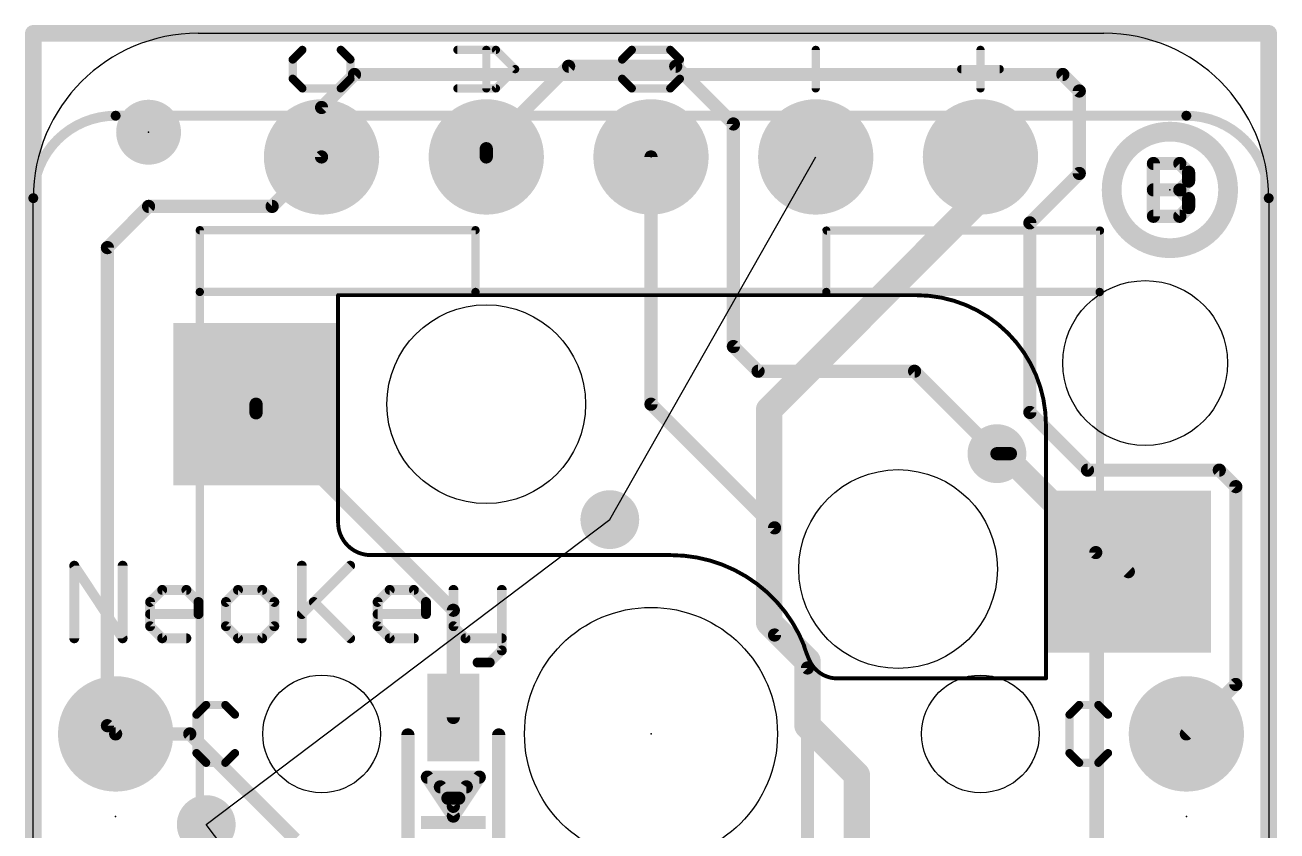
# Model space of a CAD drawing. Extents: x -0.1 to 19.2, y -1.4 to 20.4.
# Drawn here: x -0.13 to 19.18, y 8.03 to 20.45 of the extents above; entities that cross this region are included whole.
import ezdxf

# ---------------------------------------------------------------- set-up
doc = ezdxf.new("R2010")
doc.units = 0
for name, color, linetype in [('1', 12, 'CONTINUOUS'), ('16', 5, 'CONTINUOUS'), ('17', 110, 'CONTINUOUS'), ('18', 110, 'CONTINUOUS'), ('19', 4, 'CONTINUOUS'), ('20', 53, 'CONTINUOUS'), ('21', 40, 'CONTINUOUS'), ('22', 6, 'CONTINUOUS'), ('23', 40, 'CONTINUOUS'), ('24', 6, 'CONTINUOUS')]:
    doc.layers.add(name, color=color, linetype=linetype)

# ---------------------------------------------------------------- blocks, each defined once
blk = doc.blocks.new('RECT')
blk.add_solid([(-0.5, -0.5), (0.5, -0.5), (-0.5, 0.5), (0.5, 0.5)])
blk = doc.blocks.new('PIE')
at = {"const_width": 0.5}
blk.add_lwpolyline([(0, -0.25, 1), (0, 0.25, 1), (0, -0.25)], format="xyb", dxfattribs=at)
blk = doc.blocks.new('ROUNDP')
at = {"const_width": 0.5}
blk.add_lwpolyline([(0, -0.25, 1), (0, 0.25, 1), (0, -0.25)], format="xyb", dxfattribs=at)
blk = doc.blocks.new('ROUNDV')
at = {"const_width": 0.5}
blk.add_lwpolyline([(0, -0.25, 1), (0, 0.25, 1), (0, -0.25)], format="xyb", dxfattribs=at)

msp = doc.modelspace()

# ---------------------------------------------------------------- linework, layer by layer
at = {"layer": '1'}
for points, const_width in [([(19.05, 20.32), (0, 20.32)], 0.254), ([(0, 20.32), (0, -1.27)], 0.254), ([(19.05, -1.27), (19.05, 20.32)], 0.254), ([(4.953, 19.685), (4.445, 19.177)], 0.2032), ([(15.875, 19.685), (4.953, 19.685)], 0.2032), ([(16.129, 19.431), (15.875, 19.685)], 0.2032), ([(16.129, 18.161), (16.129, 19.431)], 0.2032), ([(4.445, 19.177), (4.445, 18.415)], 0.2032), ([(14.605, 18.415), (14.605, 17.78)], 0.4064), ([(4.445, 18.415), (3.683, 17.653)], 0.2032), ([(15.367, 17.399), (16.129, 18.161)], 0.2032), ([(14.605, 17.78), (11.346, 14.5211)], 0.4064), ([(1.778, 17.653), (1.143, 17.018)], 0.2032), ([(1.778, 17.653), (3.683, 17.653)], 0.2032), ([(15.367, 14.478), (15.367, 17.399)], 0.2032), ([(1.143, 17.018), (1.143, 9.652)], 0.2032), ([(3.435, 14.605), (3.435, 14.472)], 0.2032), ([(11.346, 14.5211), (11.346, 11.2411)], 0.4064), ([(3.435, 14.472), (6.477, 11.43)], 0.2032), ([(16.256, 13.589), (15.367, 14.478)], 0.2032), ([(14.859, 13.843), (15.067, 13.843)], 0.2032), ([(16.885, 12.025), (15.067, 13.843)], 0.2032), ([(18.288, 13.589), (16.256, 13.589)], 0.2032), ([(18.542, 13.335), (18.288, 13.589)], 0.2032), ([(18.542, 10.287), (18.542, 13.335)], 0.2032), ([(6.477, 11.43), (6.477, 9.779)], 0.2032), ([(11.346, 11.2411), (11.938, 10.6492)], 0.4064), ([(11.938, 10.6492), (11.938, 9.652)], 0.4064), ([(17.78, 9.525), (18.542, 10.287)], 0.2032), ([(11.938, 9.652), (12.7, 8.89)], 0.4064), ([(1.143, 9.652), (1.27, 9.525)], 0.2032), ([(2.413, 9.525), (1.27, 9.525)], 0.2032), ([(2.413, 9.525), (4.0386, 7.8994)], 0.2032), ([(12.7, 8.89), (12.7, 6.101)], 0.4064)]:
    msp.add_lwpolyline(points, dxfattribs=dict(at, const_width=const_width))
for points, const_width in [([(0, 20.3835, 1), (0, 20.2565)], 0.127), ([(0.0635, 20.32, 1), (-0.0635, 20.32)], 0.127), ([(19.1135, 20.32, 1), (18.9865, 20.32)], 0.127), ([(19.05, 20.2565, 1), (19.05, 20.3835)], 0.127), ([(4.953, 19.7358, 1), (4.953, 19.6342)], 0.1016), ([(4.9889, 19.6491, 1), (4.9171, 19.7209)], 0.1016), ([(15.9109, 19.7209, 1), (15.8391, 19.6491)], 0.1016), ([(15.875, 19.6342, 1), (15.875, 19.7358)], 0.1016), ([(16.1798, 19.431, 1), (16.0782, 19.431)], 0.1016), ([(16.0931, 19.3951, 1), (16.1649, 19.4669)], 0.1016), ([(4.4958, 19.177, 1), (4.3942, 19.177)], 0.1016), ([(4.4091, 19.2129, 1), (4.4809, 19.1411)], 0.1016), ([(14.7066, 18.415, 1), (14.5034, 18.415)], 0.2032), ([(4.3942, 18.415, 1), (4.4958, 18.415)], 0.1016), ([(4.4809, 18.3791, 1), (4.4091, 18.4509)], 0.1016), ([(16.0782, 18.161, 1), (16.1798, 18.161)], 0.1016), ([(16.1649, 18.1251, 1), (16.0931, 18.1969)], 0.1016), ([(14.6768, 17.7082, 1), (14.5332, 17.8518)], 0.2032), ([(14.5034, 17.78, 1), (14.7066, 17.78)], 0.2032), ([(1.778, 17.7038, 1), (1.778, 17.6022)], 0.1016), ([(1.8139, 17.6171, 1), (1.7421, 17.6889)], 0.1016), ([(3.6471, 17.6889, 1), (3.7189, 17.6171)], 0.1016), ([(3.683, 17.6022, 1), (3.683, 17.7038)], 0.1016), ([(15.4178, 17.399, 1), (15.3162, 17.399)], 0.1016), ([(15.3311, 17.4349, 1), (15.4029, 17.3631)], 0.1016), ([(1.1938, 17.018, 1), (1.0922, 17.018)], 0.1016), ([(1.1071, 17.0539, 1), (1.1789, 16.9821)], 0.1016), ([(3.4858, 14.605, 1), (3.3842, 14.605)], 0.1016), ([(11.2742, 14.5929, 1), (11.4179, 14.4492)], 0.2032), ([(11.4476, 14.5211, 1), (11.2445, 14.5211)], 0.2032), ([(3.4709, 14.5079, 1), (3.3991, 14.4361)], 0.1016), ([(3.3842, 14.472, 1), (3.4858, 14.472)], 0.1016), ([(15.4029, 14.5139, 1), (15.3311, 14.4421)], 0.1016), ([(15.3162, 14.478, 1), (15.4178, 14.478)], 0.1016), ([(14.859, 13.8938, 1), (14.859, 13.7922)], 0.1016), ([(15.1029, 13.8789, 1), (15.0311, 13.8071)], 0.1016), ([(15.067, 13.7922, 1), (15.067, 13.8938)], 0.1016), ([(16.256, 13.6398, 1), (16.256, 13.5382)], 0.1016), ([(16.2201, 13.5531, 1), (16.2919, 13.6249)], 0.1016), ([(18.3239, 13.6249, 1), (18.2521, 13.5531)], 0.1016), ([(18.288, 13.5382, 1), (18.288, 13.6398)], 0.1016), ([(18.5928, 13.335, 1), (18.4912, 13.335)], 0.1016), ([(18.5061, 13.2991, 1), (18.5779, 13.3709)], 0.1016), ([(16.8491, 11.9891, 1), (16.9209, 12.0609)], 0.1016), ([(6.5278, 11.43, 1), (6.4262, 11.43)], 0.1016), ([(6.4411, 11.3941, 1), (6.5129, 11.4659)], 0.1016), ([(11.4179, 11.313, 1), (11.2742, 11.1693)], 0.2032), ([(11.2445, 11.2411, 1), (11.4476, 11.2411)], 0.2032), ([(12.0396, 10.6492, 1), (11.8364, 10.6492)], 0.2032), ([(11.8662, 10.5774, 1), (12.0098, 10.721)], 0.2032), ([(18.4912, 10.287, 1), (18.5928, 10.287)], 0.1016), ([(18.5779, 10.2511, 1), (18.5061, 10.3229)], 0.1016), ([(12.0098, 9.7238, 1), (11.8662, 9.5802)], 0.2032), ([(1.1789, 9.6879, 1), (1.1071, 9.6161)], 0.1016), ([(1.0922, 9.652, 1), (1.1938, 9.652)], 0.1016), ([(6.4262, 9.779, 1), (6.5278, 9.779)], 0.1016), ([(11.8364, 9.652, 1), (12.0396, 9.652)], 0.2032), ([(1.27, 9.5758, 1), (1.27, 9.4742)], 0.1016), ([(1.2341, 9.4891, 1), (1.3059, 9.5609)], 0.1016), ([(2.4489, 9.5609, 1), (2.3771, 9.4891)], 0.1016), ([(2.413, 9.4742, 1), (2.413, 9.5758)], 0.1016), ([(17.7441, 9.5609, 1), (17.8159, 9.4891)], 0.1016), ([(12.8016, 8.89, 1), (12.5984, 8.89)], 0.2032), ([(12.6282, 8.8182, 1), (12.7718, 8.9618)], 0.2032)]:
    msp.add_lwpolyline(points, format="xyb", dxfattribs=dict(at, const_width=const_width))
at = {"layer": '16'}
for points, const_width in [([(19.05, 20.32), (0, 20.32)], 0.254), ([(0, 20.32), (0, -1.27)], 0.254), ([(19.05, -1.27), (19.05, 20.32)], 0.254), ([(8.255, 19.812), (6.985, 18.542)], 0.2032), ([(9.906, 19.812), (8.255, 19.812)], 0.2032), ([(10.795, 18.923), (9.906, 19.812)], 0.2032), ([(10.795, 15.494), (10.795, 18.923)], 0.2032), ([(6.985, 18.542), (6.985, 18.415)], 0.2032), ([(9.525, 18.415), (9.525, 14.605)], 0.2032), ([(11.176, 15.113), (10.795, 15.494)], 0.2032), ([(13.589, 15.113), (11.176, 15.113)], 0.2032), ([(14.859, 13.843), (13.589, 15.113)], 0.2032), ([(9.525, 14.605), (11.43, 12.7)], 0.2032), ([(16.383, 12.319), (14.859, 13.843)], 0.2032), ([(11.43, 12.7), (11.43, 11.049)], 0.2032), ([(16.383, 12.319), (16.383, 0.254)], 0.2032), ([(11.43, 11.049), (11.938, 10.541)], 0.2032), ([(11.938, 10.541), (11.938, 7.239)], 0.2032)]:
    msp.add_lwpolyline(points, dxfattribs=dict(at, const_width=const_width))
for points, const_width in [([(0, 20.3835, 1), (0, 20.2565)], 0.127), ([(0.0635, 20.32, 1), (-0.0635, 20.32)], 0.127), ([(19.1135, 20.32, 1), (18.9865, 20.32)], 0.127), ([(19.05, 20.2565, 1), (19.05, 20.3835)], 0.127), ([(8.255, 19.8628, 1), (8.255, 19.7612)], 0.1016), ([(8.2909, 19.7761, 1), (8.2191, 19.8479)], 0.1016), ([(9.9419, 19.8479, 1), (9.8701, 19.7761)], 0.1016), ([(9.906, 19.7612, 1), (9.906, 19.8628)], 0.1016), ([(10.8458, 18.923, 1), (10.7442, 18.923)], 0.1016), ([(10.7591, 18.8871, 1), (10.8309, 18.9589)], 0.1016), ([(7.0358, 18.542, 1), (6.9342, 18.542)], 0.1016), ([(6.9491, 18.5779, 1), (7.0209, 18.5061)], 0.1016), ([(6.9342, 18.415, 1), (7.0358, 18.415)], 0.1016), ([(9.5758, 18.415, 1), (9.4742, 18.415)], 0.1016), ([(10.8309, 15.5299, 1), (10.7591, 15.4581)], 0.1016), ([(10.7442, 15.494, 1), (10.8458, 15.494)], 0.1016), ([(11.176, 15.1638, 1), (11.176, 15.0622)], 0.1016), ([(11.1401, 15.0771, 1), (11.2119, 15.1489)], 0.1016), ([(13.6249, 15.1489, 1), (13.5531, 15.0771)], 0.1016), ([(13.589, 15.0622, 1), (13.589, 15.1638)], 0.1016), ([(9.5609, 14.6409, 1), (9.4891, 14.5691)], 0.1016), ([(9.4742, 14.605, 1), (9.5758, 14.605)], 0.1016), ([(14.8949, 13.8789, 1), (14.8231, 13.8071)], 0.1016), ([(14.8231, 13.8071, 1), (14.8949, 13.8789)], 0.1016), ([(11.4808, 12.7, 1), (11.3792, 12.7)], 0.1016), ([(11.3941, 12.6641, 1), (11.4659, 12.7359)], 0.1016), ([(16.4338, 12.319, 1), (16.3322, 12.319)], 0.1016), ([(16.3471, 12.2831, 1), (16.4189, 12.3549)], 0.1016), ([(11.4659, 11.0849, 1), (11.3941, 11.0131)], 0.1016), ([(11.3792, 11.049, 1), (11.4808, 11.049)], 0.1016), ([(11.9888, 10.541, 1), (11.8872, 10.541)], 0.1016), ([(11.9021, 10.5051, 1), (11.9739, 10.5769)], 0.1016)]:
    msp.add_lwpolyline(points, format="xyb", dxfattribs=dict(at, const_width=const_width))
at = {"layer": '19'}
for p, q in [((8.89, 12.827), (12.065, 18.415)), ((2.667, 8.128), (8.89, 12.827)), ((5.461, 4.445), (2.667, 8.128))]:
    msp.add_line(p, q, dxfattribs=at)
at = {"layer": '20'}
for p, q in [((2.54, 20.32), (16.51, 20.32)), ((0, 1.27), (0, 17.78)), ((19.05, 17.78), (19.05, 1.27))]:
    msp.add_line(p, q, dxfattribs=at)
for centre, radius in [((17.145, 15.24), 1.27), ((6.985, 14.605), 1.5318), ((13.335, 12.065), 1.5318), ((9.525, 9.525), 1.95), ((4.445, 9.525), 0.9068), ((14.605, 9.525), 0.9068)]:
    msp.add_circle(centre, radius, dxfattribs=at)
for centre, start, end in [((2.54, 17.78), 90, 180), ((16.51, 17.78), 0, 90)]:
    msp.add_arc(centre, 2.54, start, end, dxfattribs=at)
at = {"layer": '21'}
for points, const_width in [([(17.526, 17.009, 1), (17.526, 18.805, 1), (17.526, 17.009)], 0.3048), ([(17.3228, 18.3141, 1), (17.2212, 18.3141)], 0.1016), ([(17.272, 18.3649, 1), (17.272, 18.2633)], 0.1016), ([(17.7147, 18.35, 1), (17.6428, 18.2782)], 0.1016), ([(17.6787, 18.2633, 1), (17.6787, 18.3649)], 0.1016), ([(17.8651, 18.1785, 1), (17.7635, 18.1785)], 0.1016), ([(17.7784, 18.1426, 1), (17.8502, 18.2144)], 0.1016), ([(17.272, 17.9581, 1), (17.272, 17.8565)], 0.1016), ([(17.7147, 17.9433, 1), (17.6428, 17.8714)], 0.1016), ([(17.6428, 17.9433, 1), (17.7147, 17.8714)], 0.1016), ([(17.6787, 17.8565, 1), (17.6787, 17.9581)], 0.1016), ([(17.7635, 18.0429, 1), (17.8651, 18.0429)], 0.1016), ([(17.8502, 18.007, 1), (17.7784, 18.0788)], 0.1016), ([(17.8651, 17.7718, 1), (17.7635, 17.7718)], 0.1016), ([(17.7784, 17.7358, 1), (17.8502, 17.8077)], 0.1016), ([(17.272, 17.5514, 1), (17.272, 17.4498)], 0.1016), ([(17.6428, 17.5365, 1), (17.7147, 17.4647)], 0.1016), ([(17.6787, 17.4498, 1), (17.6787, 17.5514)], 0.1016), ([(17.7635, 17.6362, 1), (17.8651, 17.6362)], 0.1016), ([(17.8502, 17.6003, 1), (17.7784, 17.6721)], 0.1016), ([(17.2212, 17.5006, 1), (17.3228, 17.5006)], 0.1016), ([(4.715, 16.285, 1), (4.685, 16.285)], 0.03), ([(4.7, 16.3, 1), (4.7, 16.27)], 0.03), ([(15.615, 14.285, 0.4142), (13.615, 16.285)], 0.06), ([(13.615, 16.3, 1), (13.615, 16.27)], 0.03), ([(13.615, 16.27, 1), (13.615, 16.3)], 0.03), ([(15.63, 14.285, 1), (15.6, 14.285)], 0.03), ([(15.6, 14.285, 1), (15.63, 14.285)], 0.03), ([(4.685, 12.8, 1), (4.715, 12.8)], 0.03), ([(4.7, 12.785, 0.4142), (5.205, 12.28)], 0.06), ([(4.715, 12.785, 1), (4.685, 12.785)], 0.03), ([(0.6701, 12.1168, 1), (0.5939, 12.1168)], 0.0762), ([(0.6637, 12.1379, 1), (0.6003, 12.0956)], 0.0762), ([(1.4158, 12.1168, 1), (1.3396, 12.1168)], 0.0762), ([(4.1783, 12.1168, 1), (4.1021, 12.1168)], 0.0762), ([(4.9128, 12.0898, 1), (4.859, 12.1437)], 0.0762), ([(5.205, 12.295, 1), (5.205, 12.265)], 0.03), ([(5.205, 12.265, 1), (5.205, 12.295)], 0.03), ([(11.89, 10.875, 0.3086), (9.83, 12.28)], 0.06), ([(9.83, 12.295, 1), (9.83, 12.265)], 0.03), ([(9.83, 12.265, 1), (9.83, 12.295)], 0.03), ([(1.9878, 11.782, 1), (1.9878, 11.7058)], 0.0762), ([(2.0148, 11.717, 1), (1.9609, 11.7708)], 0.0762), ([(2.3876, 11.7708, 1), (2.3337, 11.717)], 0.0762), ([(2.3607, 11.7058, 1), (2.3607, 11.782)], 0.0762), ([(3.1572, 11.782, 1), (3.1572, 11.7058)], 0.0762), ([(3.1842, 11.717, 1), (3.1303, 11.7708)], 0.0762), ([(3.557, 11.7708, 1), (3.5031, 11.717)], 0.0762), ([(3.5301, 11.7058, 1), (3.5301, 11.782)], 0.0762), ([(5.496, 11.782, 1), (5.496, 11.7058)], 0.0762), ([(5.523, 11.717, 1), (5.4691, 11.7708)], 0.0762), ([(5.8958, 11.7708, 1), (5.8419, 11.717)], 0.0762), ([(5.8689, 11.7058, 1), (5.8689, 11.782)], 0.0762), ([(6.5171, 11.7439, 1), (6.4409, 11.7439)], 0.0762), ([(7.2628, 11.7439, 1), (7.1866, 11.7439)], 0.0762), ([(1.8395, 11.5575, 1), (1.7633, 11.5575)], 0.0762), ([(1.7745, 11.5844, 1), (1.8283, 11.5305)], 0.0762), ([(2.5852, 11.5575, 1), (2.509, 11.5575)], 0.0762), ([(2.5202, 11.5305, 1), (2.574, 11.5844)], 0.0762), ([(3.0089, 11.5575, 1), (2.9327, 11.5575)], 0.0762), ([(2.9439, 11.5844, 1), (2.9977, 11.5305)], 0.0762), ([(3.7546, 11.5575, 1), (3.6784, 11.5575)], 0.0762), ([(3.6896, 11.5305, 1), (3.7434, 11.5844)], 0.0762), ([(4.3536, 11.5844, 1), (4.2997, 11.5305)], 0.0762), ([(5.2826, 11.5844, 1), (5.3365, 11.5305)], 0.0762), ([(5.3477, 11.5575, 1), (5.2715, 11.5575)], 0.0762), ([(6.0934, 11.5575, 1), (6.0172, 11.5575)], 0.0762), ([(6.0284, 11.5305, 1), (6.0822, 11.5844)], 0.0762), ([(1.8014, 11.4092, 1), (1.8014, 11.333)], 0.0762), ([(2.509, 11.3711, 1), (2.5852, 11.3711)], 0.0762), ([(2.5471, 11.333, 1), (2.5471, 11.4092)], 0.0762), ([(4.1133, 11.398, 1), (4.1671, 11.3441)], 0.0762), ([(5.3096, 11.4092, 1), (5.3096, 11.333)], 0.0762), ([(6.0172, 11.3711, 1), (6.0934, 11.3711)], 0.0762), ([(6.0553, 11.333, 1), (6.0553, 11.4092)], 0.0762), ([(1.8283, 11.2116, 1), (1.7745, 11.1577)], 0.0762), ([(1.7633, 11.1846, 1), (1.8395, 11.1846)], 0.0762), ([(2.9977, 11.2116, 1), (2.9439, 11.1577)], 0.0762), ([(2.9327, 11.1846, 1), (3.0089, 11.1846)], 0.0762), ([(3.6784, 11.1846, 1), (3.7546, 11.1846)], 0.0762), ([(3.7434, 11.1577, 1), (3.6896, 11.2116)], 0.0762), ([(5.3365, 11.2116, 1), (5.2826, 11.1577)], 0.0762), ([(5.2715, 11.1846, 1), (5.3477, 11.1846)], 0.0762), ([(6.5059, 11.2116, 1), (6.452, 11.1577)], 0.0762), ([(6.4409, 11.1846, 1), (6.5171, 11.1846)], 0.0762), ([(0.5939, 10.9982, 1), (0.6701, 10.9982)], 0.0762), ([(1.3396, 10.9982, 1), (1.4158, 10.9982)], 0.0762), ([(1.346, 10.9771, 1), (1.4094, 11.0193)], 0.0762), ([(1.9878, 11.0363, 1), (1.9878, 10.9601)], 0.0762), ([(1.9609, 10.9713, 1), (2.0148, 11.0251)], 0.0762), ([(2.3607, 10.9601, 1), (2.3607, 11.0363)], 0.0762), ([(3.1572, 11.0363, 1), (3.1572, 10.9601)], 0.0762), ([(3.1303, 10.9713, 1), (3.1842, 11.0251)], 0.0762), ([(3.5031, 11.0251, 1), (3.557, 10.9713)], 0.0762), ([(3.5301, 10.9601, 1), (3.5301, 11.0363)], 0.0762), ([(4.1021, 10.9982, 1), (4.1783, 10.9982)], 0.0762), ([(4.859, 10.9713, 1), (4.9128, 11.0251)], 0.0762), ([(5.496, 11.0363, 1), (5.496, 10.9601)], 0.0762), ([(5.4691, 10.9713, 1), (5.523, 11.0251)], 0.0762), ([(5.8689, 10.9601, 1), (5.8689, 11.0363)], 0.0762), ([(6.6654, 11.0363, 1), (6.6654, 10.9601)], 0.0762), ([(6.6385, 10.9713, 1), (6.6924, 11.0251)], 0.0762), ([(7.2247, 10.9601, 1), (7.2247, 11.0363)], 0.0762), ([(7.1866, 10.8118, 1), (7.2628, 10.8118)], 0.0762), ([(7.2516, 10.7848, 1), (7.1978, 10.8387)], 0.0762), ([(11.875, 10.91, 0.0294), (11.965, 10.665)], 0.06), ([(11.8894, 10.9143, 1), (11.8606, 10.9057)], 0.03), ([(11.876, 10.8695, 1), (11.904, 10.8805)], 0.03), ([(6.8518, 10.6635, 1), (6.8518, 10.5873)], 0.0762), ([(7.0113, 10.6523, 1), (7.0652, 10.5984)], 0.0762), ([(7.0383, 10.5873, 1), (7.0383, 10.6635)], 0.0762), ([(11.965, 10.665, 0.2984), (12.4, 10.38)], 0.06), ([(11.9788, 10.671, 1), (11.9512, 10.659)], 0.03), ([(11.9512, 10.659, 1), (11.9788, 10.671)], 0.03), ([(12.4, 10.395, 1), (12.4, 10.365)], 0.03), ([(12.4, 10.365, 1), (12.4, 10.395)], 0.03), ([(15.6, 10.38, 1), (15.63, 10.38)], 0.03), ([(15.615, 10.365, 1), (15.615, 10.395)], 0.03), ([(2.5485, 9.822, 1), (2.485, 9.822)], 0.0635), ([(2.4943, 9.8444, 1), (2.5392, 9.7995)], 0.0635), ([(2.665, 10.002, 1), (2.665, 9.9385)], 0.0635), ([(2.6875, 9.9478, 1), (2.6426, 9.9927)], 0.0635), ([(2.9841, 9.9927, 1), (2.9392, 9.9478)], 0.0635), ([(2.9616, 9.9385, 1), (2.9616, 10.002)], 0.0635), ([(3.0875, 9.7995, 1), (3.1324, 9.8444)], 0.0635), ([(16.0105, 9.822, 1), (15.947, 9.822)], 0.0635), ([(15.9563, 9.8444, 1), (16.0012, 9.7995)], 0.0635), ([(16.127, 10.002, 1), (16.127, 9.9385)], 0.0635), ([(16.1495, 9.9478, 1), (16.1046, 9.9927)], 0.0635), ([(16.4461, 9.9927, 1), (16.4012, 9.9478)], 0.0635), ([(16.4236, 9.9385, 1), (16.4236, 10.002)], 0.0635), ([(16.5495, 9.7995, 1), (16.5944, 9.8444)], 0.0635), ([(5.8278, 9.509, 1), (5.7262, 9.509)], 0.1016), ([(7.2278, 9.509, 1), (7.1262, 9.509)], 0.1016), ([(2.5392, 9.2512, 1), (2.4943, 9.2063)], 0.0635), ([(3.1324, 9.2063, 1), (3.0875, 9.2512)], 0.0635), ([(16.0012, 9.2512, 1), (15.9563, 9.2063)], 0.0635), ([(16.5944, 9.2063, 1), (16.5495, 9.2512)], 0.0635), ([(2.485, 9.2288, 1), (2.5485, 9.2288)], 0.0635), ([(2.665, 9.1123, 1), (2.665, 9.0488)], 0.0635), ([(2.6426, 9.058, 1), (2.6875, 9.103)], 0.0635), ([(2.9392, 9.103, 1), (2.9841, 9.058)], 0.0635), ([(2.9616, 9.0488, 1), (2.9616, 9.1123)], 0.0635), ([(15.947, 9.2288, 1), (16.0105, 9.2288)], 0.0635), ([(16.127, 9.1123, 1), (16.127, 9.0488)], 0.0635), ([(16.1046, 9.058, 1), (16.1495, 9.103)], 0.0635), ([(16.4012, 9.103, 1), (16.4461, 9.058)], 0.0635), ([(16.4236, 9.0488, 1), (16.4236, 9.1123)], 0.0635), ([(6.1193, 8.8872, 1), (6.0347, 8.8308)], 0.1016), ([(6.077, 8.9098, 1), (6.077, 8.8082)], 0.1016), ([(6.9193, 8.8308, 1), (6.8347, 8.8872)], 0.1016), ([(6.877, 8.8082, 1), (6.877, 8.9098)], 0.1016), ([(6.3193, 8.7372, 1), (6.2347, 8.6808)], 0.1016), ([(6.277, 8.7598, 1), (6.277, 8.6582)], 0.1016), ([(6.7193, 8.6808, 1), (6.6347, 8.7372)], 0.1016), ([(6.677, 8.6582, 1), (6.677, 8.7598)], 0.1016), ([(6.3934, 8.5852, 1), (6.3934, 8.4836)], 0.1016), ([(6.5606, 8.4836, 1), (6.5606, 8.5852)], 0.1016), ([(6.4347, 8.4372, 1), (6.5193, 8.3808)], 0.1016), ([(6.4347, 8.2872, 1), (6.5193, 8.2308)], 0.1016), ([(6.4347, 8.3808, 1), (6.5193, 8.4372)], 0.1016), ([(6.4347, 8.2308, 1), (6.5193, 8.2872)], 0.1016)]:
    msp.add_lwpolyline(points, format="xyb", dxfattribs=dict(at, const_width=const_width))
for points, const_width in [([(17.272, 17.5006), (17.272, 18.3141)], 0.2032), ([(17.272, 18.3141), (17.6787, 18.3141)], 0.2032), ([(17.6787, 18.3141), (17.8143, 18.1785)], 0.2032), ([(17.8143, 18.1785), (17.8143, 18.0429)], 0.2032), ([(17.272, 17.9073), (17.6787, 17.9073)], 0.2032), ([(17.8143, 18.0429), (17.6787, 17.9073)], 0.2032), ([(17.6787, 17.9073), (17.8143, 17.7718)], 0.2032), ([(17.8143, 17.7718), (17.8143, 17.6362)], 0.2032), ([(17.6787, 17.5006), (17.272, 17.5006)], 0.2032), ([(17.8143, 17.6362), (17.6787, 17.5006)], 0.2032), ([(4.7, 12.8), (4.7, 16.285)], 0.06), ([(4.7, 16.285), (13.615, 16.285)], 0.06), ([(15.615, 14.285), (15.615, 10.38)], 0.06), ([(0.632, 10.9982), (0.632, 12.1168)], 0.1524), ([(0.632, 12.1168), (1.3777, 10.9982)], 0.1524), ([(1.3777, 10.9982), (1.3777, 12.1168)], 0.1524), ([(4.1402, 12.1168), (4.1402, 10.9982)], 0.1524), ([(4.1402, 11.3711), (4.8859, 12.1168)], 0.1524), ([(9.83, 12.28), (5.205, 12.28)], 0.06), ([(1.8014, 11.5575), (1.9878, 11.7439)], 0.1524), ([(1.9878, 11.7439), (2.3607, 11.7439)], 0.1524), ([(2.3607, 11.7439), (2.5471, 11.5575)], 0.1524), ([(3.1572, 11.7439), (2.9708, 11.5575)], 0.1524), ([(3.5301, 11.7439), (3.1572, 11.7439)], 0.1524), ([(3.7165, 11.5575), (3.5301, 11.7439)], 0.1524), ([(5.3096, 11.5575), (5.496, 11.7439)], 0.1524), ([(5.496, 11.7439), (5.8689, 11.7439)], 0.1524), ([(5.8689, 11.7439), (6.0553, 11.5575)], 0.1524), ([(6.479, 11.7439), (6.479, 11.1846)], 0.1524), ([(7.2247, 11.7439), (7.2247, 10.8118)], 0.1524), ([(1.8014, 11.1846), (1.8014, 11.5575)], 0.1524), ([(2.5471, 11.5575), (2.5471, 11.3711)], 0.1524), ([(2.9708, 11.5575), (2.9708, 11.1846)], 0.1524), ([(3.7165, 11.1846), (3.7165, 11.5575)], 0.1524), ([(4.3266, 11.5575), (4.8859, 10.9982)], 0.1524), ([(5.3096, 11.1846), (5.3096, 11.5575)], 0.1524), ([(6.0553, 11.5575), (6.0553, 11.3711)], 0.1524), ([(2.5471, 11.3711), (1.8014, 11.3711)], 0.1524), ([(6.0553, 11.3711), (5.3096, 11.3711)], 0.1524), ([(1.9878, 10.9982), (1.8014, 11.1846)], 0.1524), ([(2.9708, 11.1846), (3.1572, 10.9982)], 0.1524), ([(3.5301, 10.9982), (3.7165, 11.1846)], 0.1524), ([(5.496, 10.9982), (5.3096, 11.1846)], 0.1524), ([(6.479, 11.1846), (6.6654, 10.9982)], 0.1524), ([(2.3607, 10.9982), (1.9878, 10.9982)], 0.1524), ([(3.1572, 10.9982), (3.5301, 10.9982)], 0.1524), ([(5.8689, 10.9982), (5.496, 10.9982)], 0.1524), ([(6.6654, 10.9982), (7.2247, 10.9982)], 0.1524), ([(7.2247, 10.8118), (7.0383, 10.6254)], 0.1524), ([(7.0383, 10.6254), (6.8518, 10.6254)], 0.1524), ([(15.615, 10.38), (12.4, 10.38)], 0.06), ([(2.665, 9.9703), (2.5167, 9.822)], 0.127), ([(2.5167, 9.822), (2.5167, 9.2288)], 0.127), ([(2.9616, 9.9703), (2.665, 9.9703)], 0.127), ([(3.1099, 9.822), (2.9616, 9.9703)], 0.127), ([(16.127, 9.9703), (15.9787, 9.822)], 0.127), ([(15.9787, 9.822), (15.9787, 9.2288)], 0.127), ([(16.4236, 9.9703), (16.127, 9.9703)], 0.127), ([(16.5719, 9.822), (16.4236, 9.9703)], 0.127), ([(5.777, 7.509), (5.777, 9.509)], 0.2032), ([(7.177, 9.509), (7.177, 7.509)], 0.2032), ([(2.5167, 9.2288), (2.665, 9.0805)], 0.127), ([(2.9616, 9.0805), (3.1099, 9.2288)], 0.127), ([(15.9787, 9.2288), (16.127, 9.0805)], 0.127), ([(16.4236, 9.0805), (16.5719, 9.2288)], 0.127), ([(2.665, 9.0805), (2.9616, 9.0805)], 0.127), ([(16.127, 9.0805), (16.4236, 9.0805)], 0.127), ([(6.477, 8.259), (6.077, 8.859)], 0.2032), ([(6.077, 8.859), (6.877, 8.859)], 0.2032), ([(6.877, 8.859), (6.477, 8.259)], 0.2032), ([(6.477, 8.409), (6.277, 8.709)], 0.2032), ([(6.277, 8.709), (6.677, 8.709)], 0.2032), ([(6.677, 8.709), (6.477, 8.409)], 0.2032), ([(6.3934, 8.5344), (6.5606, 8.5344)], 0.2032)]:
    msp.add_lwpolyline(points, dxfattribs=dict(at, const_width=const_width))
at = {"layer": '22'}
for points, const_width in [([(4.0005, 19.9161), (4.1488, 20.0644)], 0.127), ([(4.742, 20.0644), (4.8903, 19.9161)], 0.127), ([(7.1337, 20.0644), (6.5405, 20.0644)], 0.127), ([(6.9854, 19.4712), (6.9854, 20.0644)], 0.127), ([(7.4303, 19.7678), (7.1337, 20.0644)], 0.127), ([(9.0805, 19.9161), (9.2288, 20.0644)], 0.127), ([(9.2288, 20.0644), (9.822, 20.0644)], 0.127), ([(9.822, 20.0644), (9.9703, 19.9161)], 0.127), ([(12.0654, 19.4712), (12.0654, 20.0644)], 0.127), ([(14.6054, 19.4712), (14.6054, 20.0644)], 0.127), ([(4.0005, 19.6195), (4.0005, 19.9161)], 0.127), ([(4.8903, 19.9161), (4.8903, 19.6195)], 0.127), ([(9.0805, 19.6195), (9.0805, 19.9161)], 0.127), ([(9.9703, 19.9161), (9.9703, 19.6195)], 0.127), ([(7.1337, 19.4712), (7.4303, 19.7678)], 0.127), ([(14.902, 19.7678), (14.3088, 19.7678)], 0.127), ([(4.1488, 19.4712), (4.0005, 19.6195)], 0.127), ([(4.742, 19.4712), (4.1488, 19.4712)], 0.127), ([(4.8903, 19.6195), (4.742, 19.4712)], 0.127), ([(6.5405, 19.4712), (7.1337, 19.4712)], 0.127), ([(9.2288, 19.4712), (9.0805, 19.6195)], 0.127), ([(9.822, 19.4712), (9.2288, 19.4712)], 0.127), ([(9.9703, 19.6195), (9.822, 19.4712)], 0.127), ([(17.78, 19.05), (1.27, 19.05)], 0.1524), ([(0, 17.78), (0, 1.27)], 0.1524), ([(19.05, 1.27), (19.05, 17.78)], 0.1524), ([(2.568, 16.335), (2.568, 17.286)], 0.127), ([(2.568, 17.286), (6.819, 17.286)], 0.127), ([(6.819, 17.286), (6.819, 16.335)], 0.127), ([(12.228, 16.335), (12.228, 17.28)], 0.127), ([(12.237, 17.28), (16.449, 17.28)], 0.127), ([(16.449, 17.28), (16.449, 2.994)], 0.127), ([(2.568, 2.994), (2.568, 16.335)], 0.127), ([(6.819, 16.335), (2.568, 16.335)], 0.127), ([(6.819, 16.335), (12.228, 16.335)], 0.127), ([(12.228, 16.335), (16.443, 16.335)], 0.127), ([(16.443, 16.335), (16.443, 16.332)], 0.127)]:
    msp.add_lwpolyline(points, dxfattribs=dict(at, const_width=const_width))
for points, const_width in [([(4.1712, 20.042, 1), (4.1263, 20.0869)], 0.0635), ([(4.7644, 20.0869, 1), (4.7195, 20.042)], 0.0635), ([(6.5405, 20.0962, 1), (6.5405, 20.0327)], 0.0635), ([(7.0171, 20.0644, 1), (6.9536, 20.0644)], 0.0635), ([(7.1561, 20.0869, 1), (7.1112, 20.042)], 0.0635), ([(7.1337, 20.0327, 1), (7.1337, 20.0962)], 0.0635), ([(9.2288, 20.0962, 1), (9.2288, 20.0327)], 0.0635), ([(9.2512, 20.042, 1), (9.2063, 20.0869)], 0.0635), ([(9.8444, 20.0869, 1), (9.7995, 20.042)], 0.0635), ([(9.822, 20.0327, 1), (9.822, 20.0962)], 0.0635), ([(12.0971, 20.0644, 1), (12.0336, 20.0644)], 0.0635), ([(14.6371, 20.0644, 1), (14.5736, 20.0644)], 0.0635), ([(3.978, 19.9386, 1), (4.023, 19.8937)], 0.0635), ([(4.0323, 19.9161, 1), (3.9688, 19.9161)], 0.0635), ([(4.922, 19.9161, 1), (4.8585, 19.9161)], 0.0635), ([(4.8678, 19.8937, 1), (4.9127, 19.9386)], 0.0635), ([(9.1123, 19.9161, 1), (9.0488, 19.9161)], 0.0635), ([(9.058, 19.9386, 1), (9.103, 19.8937)], 0.0635), ([(10.002, 19.9161, 1), (9.9385, 19.9161)], 0.0635), ([(9.9478, 19.8937, 1), (9.9927, 19.9386)], 0.0635), ([(7.4527, 19.7454, 1), (7.4078, 19.7903)], 0.0635), ([(7.4078, 19.7454, 1), (7.4527, 19.7903)], 0.0635), ([(14.3088, 19.7996, 1), (14.3088, 19.7361)], 0.0635), ([(14.902, 19.7361, 1), (14.902, 19.7996)], 0.0635), ([(4.023, 19.642, 1), (3.978, 19.5971)], 0.0635), ([(3.9688, 19.6195, 1), (4.0323, 19.6195)], 0.0635), ([(4.1488, 19.503, 1), (4.1488, 19.4395)], 0.0635), ([(4.1263, 19.4488, 1), (4.1712, 19.4937)], 0.0635), ([(4.7195, 19.4937, 1), (4.7644, 19.4488)], 0.0635), ([(4.742, 19.4395, 1), (4.742, 19.503)], 0.0635), ([(4.8585, 19.6195, 1), (4.922, 19.6195)], 0.0635), ([(4.9127, 19.5971, 1), (4.8678, 19.642)], 0.0635), ([(6.5405, 19.503, 1), (6.5405, 19.4395)], 0.0635), ([(6.9536, 19.4712, 1), (7.0171, 19.4712)], 0.0635), ([(7.1112, 19.4937, 1), (7.1561, 19.4488)], 0.0635), ([(7.1337, 19.4395, 1), (7.1337, 19.503)], 0.0635), ([(9.103, 19.642, 1), (9.058, 19.5971)], 0.0635), ([(9.0488, 19.6195, 1), (9.1123, 19.6195)], 0.0635), ([(9.2288, 19.503, 1), (9.2288, 19.4395)], 0.0635), ([(9.2063, 19.4488, 1), (9.2512, 19.4937)], 0.0635), ([(9.7995, 19.4937, 1), (9.8444, 19.4488)], 0.0635), ([(9.822, 19.4395, 1), (9.822, 19.503)], 0.0635), ([(9.9385, 19.6195, 1), (10.002, 19.6195)], 0.0635), ([(9.9927, 19.5971, 1), (9.9478, 19.642)], 0.0635), ([(12.0336, 19.4712, 1), (12.0971, 19.4712)], 0.0635), ([(14.5736, 19.4712, 1), (14.6371, 19.4712)], 0.0635), ([(1.27, 19.05, 0.4142), (0, 17.78)], 0.1524), ([(1.27, 19.0881, 1), (1.27, 19.0119)], 0.0762), ([(1.27, 19.0119, 1), (1.27, 19.0881)], 0.0762), ([(19.05, 17.78, 0.4142), (17.78, 19.05)], 0.1524), ([(17.78, 19.0881, 1), (17.78, 19.0119)], 0.0762), ([(17.78, 19.0119, 1), (17.78, 19.0881)], 0.0762), ([(0.0381, 17.78, 1), (-0.0381, 17.78)], 0.0762), ([(-0.0381, 17.78, 1), (0.0381, 17.78)], 0.0762), ([(19.0881, 17.78, 1), (19.0119, 17.78)], 0.0762), ([(19.0119, 17.78, 1), (19.0881, 17.78)], 0.0762), ([(2.5998, 17.286, 1), (2.5362, 17.286)], 0.0635), ([(2.568, 17.3178, 1), (2.568, 17.2543)], 0.0635), ([(6.8507, 17.286, 1), (6.7873, 17.286)], 0.0635), ([(6.819, 17.2543, 1), (6.819, 17.3178)], 0.0635), ([(12.2598, 17.28, 1), (12.1962, 17.28)], 0.0635), ([(12.237, 17.3117, 1), (12.237, 17.2483)], 0.0635), ([(16.4808, 17.28, 1), (16.4173, 17.28)], 0.0635), ([(16.449, 17.2483, 1), (16.449, 17.3117)], 0.0635), ([(2.5998, 16.335, 1), (2.5362, 16.335)], 0.0635), ([(2.5362, 16.335, 1), (2.5998, 16.335)], 0.0635), ([(2.568, 16.3667, 1), (2.568, 16.3033)], 0.0635), ([(6.819, 16.3667, 1), (6.819, 16.3033)], 0.0635), ([(6.7873, 16.335, 1), (6.8507, 16.335)], 0.0635), ([(6.819, 16.3033, 1), (6.819, 16.3667)], 0.0635), ([(12.1962, 16.335, 1), (12.2598, 16.335)], 0.0635), ([(12.228, 16.3667, 1), (12.228, 16.3033)], 0.0635), ([(12.228, 16.3033, 1), (12.228, 16.3667)], 0.0635), ([(16.4748, 16.335, 1), (16.4113, 16.335)], 0.0635), ([(16.4113, 16.332, 1), (16.4748, 16.332)], 0.0635), ([(16.443, 16.3033, 1), (16.443, 16.3667)], 0.0635)]:
    msp.add_lwpolyline(points, format="xyb", dxfattribs=dict(at, const_width=const_width))
at = {"layer": '23'}
for p in [(1.778, 18.796), (17.526, 17.907), (6.477, 8.509)]:
    msp.add_point(p, dxfattribs=at)
at = {"layer": '24'}
for p in [(9.525, 18.415), (9.525, 9.525), (1.27, 8.255), (17.78, 8.255)]:
    msp.add_point(p, dxfattribs=at)

# ---------------------------------------------------------------- block references
at = {"layer": '1'}
msp.add_blockref('PIE', (1.778, 18.796), dxfattribs=at)
at = {"layer": '1', "xscale": 2.55, "yscale": 2.5}
for p in [(3.435, 14.605), (16.885, 12.025)]:
    msp.add_blockref('RECT', p, dxfattribs=at)
at = {"layer": '1', "xscale": 1.35, "yscale": 0.8, "rotation": 90}
msp.add_blockref('RECT', (6.477, 9.779), dxfattribs=at)
at = {"layer": '17', "xscale": 1.778, "yscale": 1.778, "rotation": 90}
for p in [(4.445, 18.415), (4.445, 18.415), (6.985, 18.415), (6.985, 18.415), (9.525, 18.415), (9.525, 18.415), (12.065, 18.415), (12.065, 18.415), (14.605, 18.415), (14.605, 18.415)]:
    msp.add_blockref('ROUNDP', p, dxfattribs=at)
at = {"layer": '17', "xscale": 1.778, "yscale": 1.778}
for p in [(1.27, 9.525), (1.27, 9.525), (17.78, 9.525), (17.78, 9.525)]:
    msp.add_blockref('ROUNDP', p, dxfattribs=at)
at = {"layer": '18', "xscale": 0.9064, "yscale": 0.9064}
for p in [(14.859, 13.843), (14.859, 13.843), (8.89, 12.827), (8.89, 12.827), (2.667, 8.128), (2.667, 8.128)]:
    msp.add_blockref('ROUNDV', p, dxfattribs=at)
at = {"layer": '21', "xscale": 0.2, "rotation": 90}
msp.add_blockref('RECT', (6.477, 8.159), dxfattribs=at)

doc.saveas('drawing.dxf')
